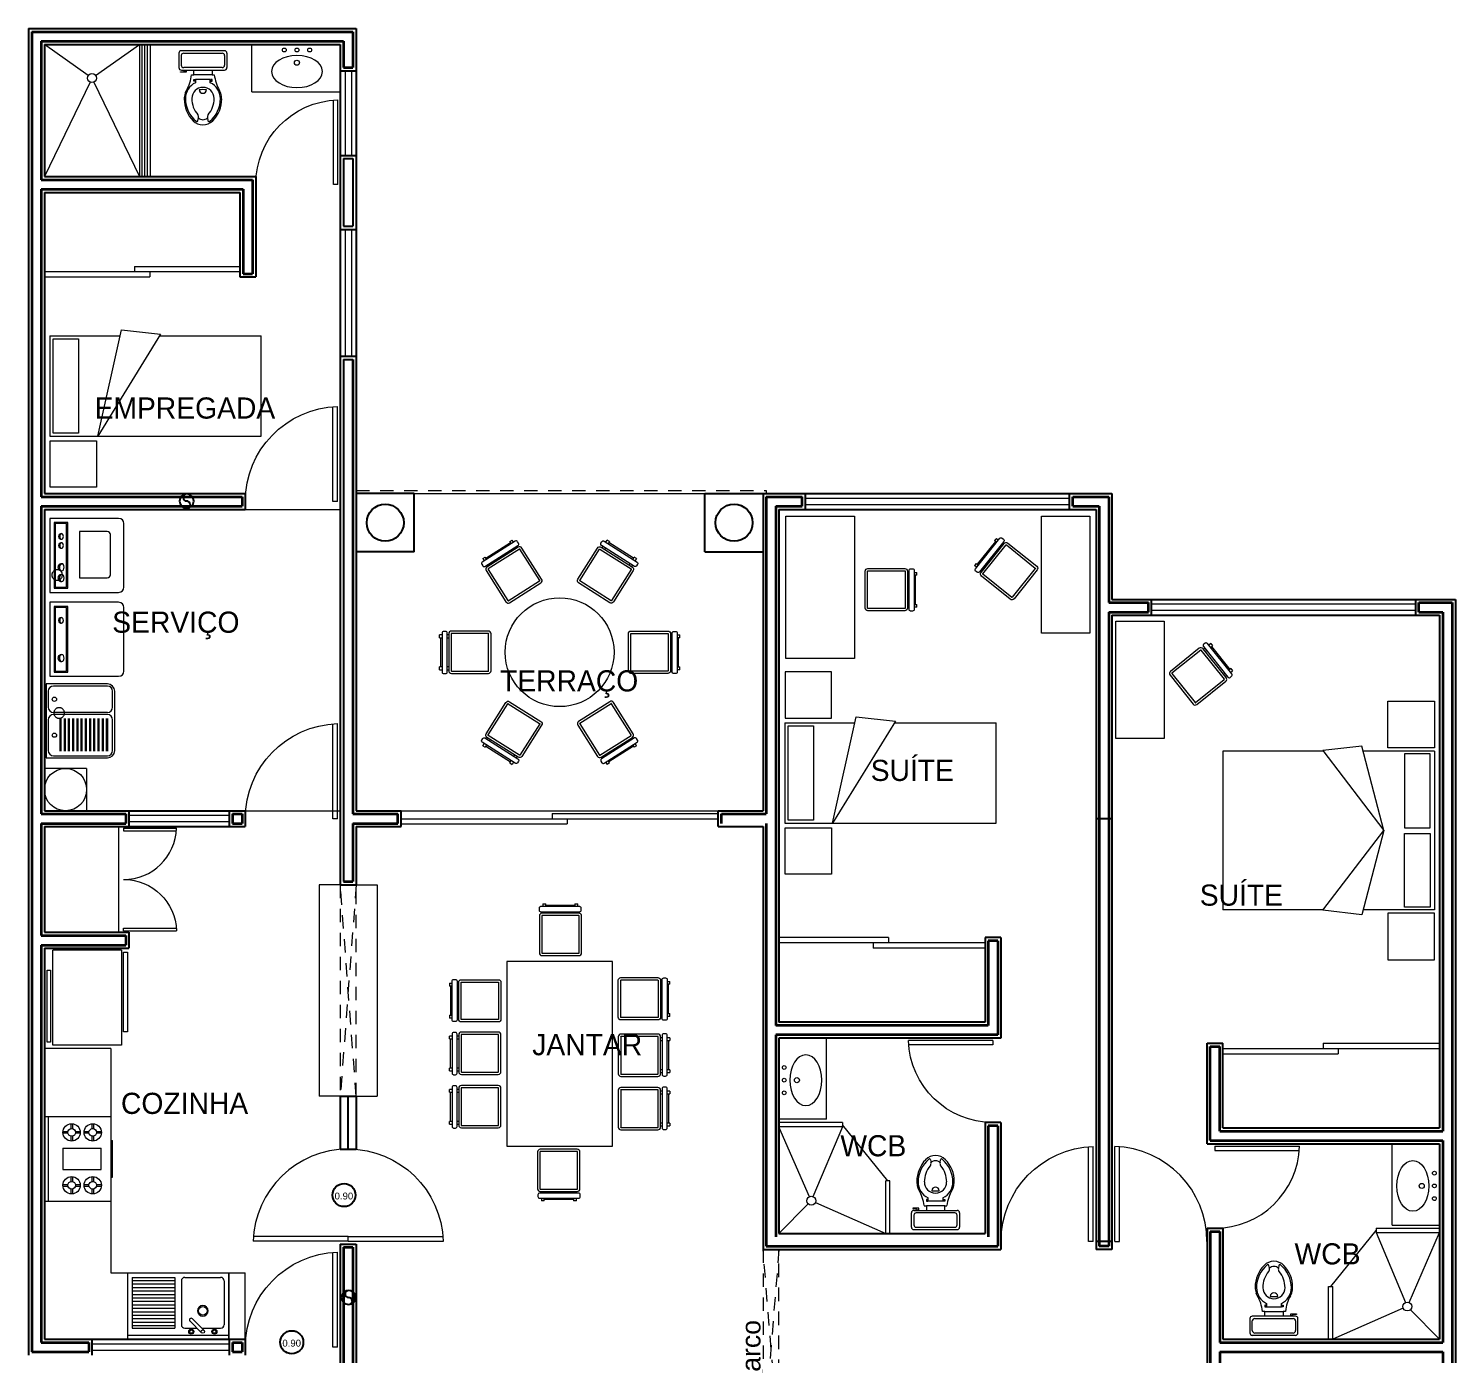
# Model space of a CAD drawing. Header units: millimetres. Extents: x 238 to 272, y 215.7 to 235.8.
# Drawn here: x 237.98 to 251.48, y 223.24 to 235.78 of the extents above; entities that cross this region are included whole.
import ezdxf

# ---------------------------------------------------------------- set-up
doc = ezdxf.new("R2010")
doc.units = ezdxf.units.MM
for name, pattern in [('CENTER2', [28.575, 19.05, -3.175, 3.175, -3.175]), ('DASHED', [19.05, 12.7, -6.35]), ('HIDDEN', [9.525, 6.35, -3.175])]:
    doc.linetypes.add(name, pattern=pattern)
for name, color, linetype in [('1', 1, 'CENTER2'), ('5', 5, 'Continuous'), ('6', 6, 'Continuous'), ('7', 7, 'Continuous'), ('7t', 7, 'Continuous')]:
    doc.layers.add(name, color=color, linetype=linetype)
for name, color, linetype, lineweight in [('interior muros', 5, 'Continuous', 35), ('muebles', 6, 'Continuous', 5), ('muros', 7, 'Continuous', 25), ('nivel', 9, 'Continuous', 15), ('proyecciones', 8, 'DASHED', 9), ('ventanas', 2, 'Continuous', 5)]:
    doc.layers.add(name, color=color, linetype=linetype, lineweight=lineweight)
doc.styles.add('TEX', font='arial.ttf', dxfattribs={"height": 0.15})

# ---------------------------------------------------------------- blocks, each defined once
blk = doc.blocks.new('MUCO01PL')
at = {"color": 0, "linetype": 'ByBlock'}
for p, q in [((0.183, -0.12), (-0.167, -0.12)), ((-0.158, -0.01), (-0.132, -0.01)), ((-0.158, -0.01), (-0.158, -0.035)), ((-0.158, -0.083), (-0.158, -0.098)), ((-0.132, -0.035), (-0.132, -0.01)), ((-0.132, -0.022), (0.145, -0.022)), ((-0.132, -0.098), (-0.132, -0.083)), ((0.145, -0.01), (0.171, -0.01)), ((0.145, -0.01), (0.145, -0.035)), ((0.145, -0.083), (0.145, -0.098)), ((0.171, -0.035), (0.171, -0.01)), ((0.171, -0.098), (0.171, -0.083)), ((0.186, -0.473), (0.186, -0.123))]:
    blk.add_line(p, q, dxfattribs=at)
for points in [[(0.19, -0.035), (-0.18, -0.035, 0.414214), (-0.195, -0.05), (-0.195, -0.068, 0.414214), (-0.18, -0.083), (0.19, -0.083, 0.414214), (0.205, -0.068), (0.205, -0.05, 0.414214)], [(0.183, -0.098), (-0.167, -0.098, 0.414214), (-0.192, -0.123), (-0.192, -0.473, 0.414214), (-0.167, -0.498), (0.183, -0.498, 0.414214), (0.208, -0.473), (0.208, -0.123, 0.414214)]]:
    blk.add_lwpolyline(points, format="xyb", close=True, dxfattribs=at)
for points in [[(-0.17, -0.123), (-0.17, -0.473)], [(-0.167, -0.475), (0.183, -0.475)]]:
    blk.add_lwpolyline(points, dxfattribs=at)
for centre, start, end in [((-0.167, -0.123), 90, 180), ((0.183, -0.123), 0, 90), ((-0.167, -0.473), 180, 270), ((0.183, -0.473), 270, 0)]:
    blk.add_arc(centre, 0.0029, start, end, dxfattribs=at)
blk = doc.blocks.new('PUERTA1')
at = {"layer": 'muebles'}
for p, q in [((0.03, 0), (0.03, 1)), ((0.08, 0), (0.08, 0.997)), ((0.03, 0), (0.08, 0))]:
    blk.add_line(p, q, dxfattribs=at)
at = {"layer": 'muebles', "linetype": 'HIDDEN'}
blk.add_arc((0, 0), 1, 360, 88.2809, dxfattribs=at)

msp = doc.modelspace()

# ---------------------------------------------------------------- linework, layer by layer
at = {"color": 6, "linetype": 'ByBlock'}
for centre, radius, start, end in [((239.477, 231.315), 0.0667, 90, 270), ((239.477, 231.349), 0.0333, 90, 270), ((239.477, 231.315), 0.0667, 270, 90), ((239.477, 231.282), 0.0333, 270, 90), ((241.009, 223.781), 0.0667, 90, 270), ((241.009, 223.814), 0.0333, 90, 270), ((241.009, 223.781), 0.0667, 270, 90), ((241.009, 223.747), 0.0333, 270, 90)]:
    msp.add_arc(centre, radius, start, end, dxfattribs=at)
at = {"layer": '1', "ltscale": 0.03}
for p, q in [((248.231, 228.31), (248.081, 228.31)), ((241.006, 225.185), (241.006, 225.685)), ((248.231, 224.31), (248.081, 224.31))]:
    msp.add_line(p, q, dxfattribs=at)
at = {"layer": '5'}
for p, q in [((240.961, 234.555), (241.051, 234.555)), ((240.961, 234.555), (240.961, 233.915)), ((241.051, 234.555), (241.051, 233.915)), ((240.961, 233.915), (241.051, 233.915)), ((240.961, 232.655), (240.961, 227.715)), ((240.961, 232.655), (241.051, 232.655)), ((241.631, 231.385), (241.081, 231.385)), ((241.631, 230.835), (241.631, 231.385)), ((244.381, 230.835), (244.381, 231.385)), ((244.381, 231.385), (244.931, 231.385)), ((241.631, 230.835), (241.081, 230.835)), ((244.381, 230.835), (244.931, 230.835))]:
    msp.add_line(p, q, dxfattribs=at)
at = {"layer": '5', "ltscale": 0.08}
for centre in [(240.966, 224.749), (240.472, 223.357)]:
    msp.add_circle(centre, 0.109, dxfattribs=at)
at = {"layer": '7'}
for centre in [(241.356, 231.11), (244.656, 231.11)]:
    msp.add_circle(centre, 0.175, dxfattribs=at)
at = {"layer": 'interior muros'}
for p, q in [((238.011, 235.755), (238.011, 223.265)), ((238.011, 235.755), (241.051, 235.755)), ((241.051, 235.755), (241.051, 235.415)), ((238.101, 235.665), (240.961, 235.665)), ((238.101, 235.665), (238.101, 234.355)), ((240.961, 235.665), (240.961, 235.415)), ((240.961, 235.415), (241.051, 235.415)), ((238.101, 234.355), (240.101, 234.355)), ((238.101, 234.265), (238.101, 231.355)), ((238.101, 234.265), (240.011, 234.265)), ((240.011, 234.265), (240.011, 233.465)), ((240.101, 234.355), (240.101, 233.465)), ((240.011, 233.465), (240.101, 233.465)), ((241.051, 232.655), (241.051, 228.355)), ((238.101, 231.355), (240.001, 231.355)), ((238.101, 231.265), (238.101, 228.355)), ((238.101, 231.265), (240.001, 231.265)), ((240.001, 231.355), (240.001, 231.265)), ((244.961, 231.355), (245.301, 231.355)), ((244.961, 231.355), (244.961, 228.355)), ((245.051, 231.265), (245.301, 231.265)), ((245.051, 231.265), (245.051, 226.355)), ((245.301, 231.265), (245.301, 231.355)), ((247.861, 231.265), (247.861, 231.355)), ((247.861, 231.355), (248.201, 231.355)), ((247.861, 231.265), (248.111, 231.265)), ((248.111, 231.265), (248.111, 224.265)), ((248.201, 231.355), (248.201, 230.355)), ((248.201, 230.355), (248.576, 230.355)), ((248.576, 230.265), (248.576, 230.355)), ((251.136, 230.355), (251.451, 230.355)), ((251.136, 230.265), (251.136, 230.355)), ((251.451, 230.355), (251.451, 216.265)), ((248.201, 230.265), (248.201, 224.265)), ((248.201, 230.265), (248.576, 230.265)), ((251.136, 230.265), (251.361, 230.265)), ((251.361, 230.265), (251.361, 225.355)), ((238.101, 228.355), (238.901, 228.355)), ((238.901, 228.355), (238.901, 228.265)), ((239.911, 228.355), (240.001, 228.355)), ((239.911, 228.355), (239.911, 228.265)), ((240.001, 228.355), (240.001, 228.265)), ((241.051, 228.355), (241.476, 228.355)), ((241.476, 228.265), (241.476, 228.355)), ((244.536, 228.355), (244.961, 228.355)), ((244.536, 228.265), (244.536, 228.355)), ((238.101, 228.265), (238.101, 227.205)), ((238.101, 228.265), (238.901, 228.265)), ((239.911, 228.265), (240.001, 228.265)), ((241.051, 228.265), (241.051, 227.715)), ((241.051, 228.265), (241.476, 228.265)), ((244.961, 228.265), (244.961, 224.265)), ((240.961, 227.715), (241.051, 227.715)), ((238.101, 227.205), (238.901, 227.205)), ((238.101, 227.115), (238.101, 223.355)), ((238.101, 227.115), (238.901, 227.115)), ((238.901, 227.205), (238.901, 227.115)), ((247.151, 227.155), (247.061, 227.155)), ((247.061, 227.155), (247.061, 226.355)), ((247.151, 227.155), (247.151, 226.265)), ((247.061, 226.355), (245.051, 226.355)), ((247.151, 226.265), (245.051, 226.265)), ((245.051, 226.265), (245.051, 224.355)), ((249.161, 225.265), (249.161, 226.155)), ((249.161, 226.155), (249.251, 226.155)), ((249.251, 225.355), (249.251, 226.155)), ((247.061, 225.405), (247.061, 224.355)), ((247.151, 225.405), (247.061, 225.405)), ((247.151, 225.405), (247.151, 224.265)), ((249.251, 225.355), (251.361, 225.355)), ((249.161, 225.265), (251.361, 225.265)), ((251.361, 225.265), (251.361, 223.355)), ((249.161, 224.405), (249.161, 222.215)), ((249.161, 224.405), (249.251, 224.405)), ((249.251, 224.405), (249.251, 223.355)), ((240.961, 224.255), (240.961, 218.265)), ((240.961, 224.255), (241.051, 224.255)), ((241.051, 224.255), (241.051, 218.355)), ((244.961, 224.265), (247.151, 224.265)), ((248.201, 224.265), (248.111, 224.265)), ((238.101, 223.355), (238.551, 223.355)), ((238.551, 223.355), (238.551, 223.265)), ((239.911, 223.355), (240.001, 223.355)), ((239.911, 223.355), (239.911, 223.265)), ((240.001, 223.355), (240.001, 223.265)), ((249.251, 223.355), (251.361, 223.355)), ((238.011, 223.265), (238.551, 223.265)), ((239.911, 223.265), (240.001, 223.265)), ((249.251, 223.265), (249.251, 222.215)), ((249.251, 223.265), (251.361, 223.265)), ((251.361, 223.265), (251.361, 221.355))]:
    msp.add_line(p, q, dxfattribs=at)
at = {"layer": 'muebles'}
for p, q in [((238.547, 235.341), (238.131, 235.635)), ((238.616, 235.341), (239.031, 235.635)), ((239.031, 235.635), (239.031, 234.385)), ((239.056, 234.385), (239.056, 235.635)), ((239.081, 234.385), (239.081, 235.635)), ((239.106, 234.385), (239.106, 235.635)), ((239.131, 235.635), (239.131, 234.385)), ((239.404, 235.552), (239.404, 235.415)), ((239.836, 235.574), (239.427, 235.574)), ((239.427, 235.438), (239.427, 235.529)), ((239.449, 235.552), (239.813, 235.552)), ((239.836, 235.529), (239.836, 235.438)), ((239.859, 235.415), (239.859, 235.552)), ((239.418, 235.375), (239.454, 235.38)), ((239.418, 235.371), (239.418, 235.375)), ((239.472, 235.371), (239.418, 235.371)), ((239.427, 235.392), (239.836, 235.392)), ((239.631, 235.415), (239.449, 235.415)), ((239.454, 235.389), (239.472, 235.389)), ((239.454, 235.38), (239.454, 235.389)), ((239.472, 235.389), (239.472, 235.371)), ((239.523, 235.347), (239.545, 235.347)), ((239.545, 235.347), (239.545, 235.392)), ((239.718, 235.347), (239.545, 235.347)), ((239.813, 235.415), (239.631, 235.415)), ((239.718, 235.392), (239.718, 235.347)), ((239.718, 235.347), (239.739, 235.347)), ((238.563, 235.278), (238.131, 234.385)), ((238.6, 235.278), (239.031, 234.385)), ((239.558, 235.297), (239.561, 235.297)), ((239.558, 235.295), (239.561, 235.295)), ((239.561, 235.303), (239.561, 235.272)), ((239.701, 235.303), (239.561, 235.303)), ((239.701, 235.272), (239.701, 235.303)), ((239.705, 235.297), (239.701, 235.297)), ((239.705, 235.295), (239.701, 235.295)), ((240.095, 235.185), (240.931, 235.185)), ((240.867, 234.31), (240.867, 235.107)), ((240.907, 234.31), (240.907, 235.11)), ((239.584, 234.912), (239.589, 234.939)), ((239.674, 234.939), (239.679, 234.912)), ((240.907, 234.31), (240.867, 234.31)), ((238.131, 233.485), (239.981, 233.485)), ((238.131, 233.435), (239.128, 233.435)), ((238.985, 233.535), (238.985, 233.485)), ((238.985, 233.535), (239.981, 233.535)), ((239.128, 233.485), (239.128, 233.435)), ((238.183, 232.878), (238.848, 232.878)), ((238.636, 231.928), (238.861, 232.935)), ((239.229, 232.893), (238.636, 231.928)), ((238.861, 232.935), (239.229, 232.893)), ((239.221, 232.878), (240.183, 232.878)), ((240.859, 231.31), (240.859, 232.207)), ((240.904, 231.31), (240.904, 232.21)), ((238.183, 231.928), (240.183, 231.928)), ((240.904, 231.31), (240.859, 231.31)), ((238.834, 231.151), (238.184, 231.151)), ((238.184, 231.151), (238.184, 230.451)), ((238.224, 231.111), (238.224, 230.491)), ((238.352, 231.111), (238.224, 231.111)), ((238.234, 231.101), (238.234, 230.501)), ((238.342, 231.101), (238.234, 231.101)), ((238.285, 231.006), (238.294, 231.006)), ((238.342, 230.501), (238.342, 231.101)), ((238.352, 230.491), (238.352, 231.111)), ((238.726, 231.027), (238.464, 231.027)), ((238.464, 231.027), (238.464, 230.588)), ((238.756, 230.618), (238.756, 230.997)), ((238.884, 230.501), (238.884, 231.101)), ((238.285, 230.954), (238.294, 230.954)), ((238.285, 230.921), (238.294, 230.921)), ((238.285, 230.868), (238.294, 230.868)), ((238.285, 230.722), (238.296, 230.722)), ((238.285, 230.656), (238.296, 230.656)), ((238.285, 230.62), (238.296, 230.62)), ((238.464, 230.588), (238.726, 230.588)), ((238.184, 230.451), (238.834, 230.451)), ((238.224, 230.491), (238.352, 230.491)), ((238.234, 230.501), (238.342, 230.501)), ((238.285, 230.554), (238.296, 230.554)), ((238.184, 230.357), (238.184, 229.657)), ((238.834, 230.357), (238.184, 230.357)), ((238.224, 230.317), (238.224, 229.697)), ((238.352, 230.317), (238.224, 230.317)), ((238.352, 229.697), (238.352, 230.317)), ((238.234, 230.307), (238.234, 229.707)), ((238.342, 230.307), (238.234, 230.307)), ((238.285, 230.212), (238.294, 230.212)), ((238.342, 229.707), (238.342, 230.307)), ((238.884, 229.707), (238.884, 230.307)), ((238.285, 230.16), (238.294, 230.16)), ((238.285, 229.862), (238.296, 229.862)), ((238.285, 229.796), (238.296, 229.796)), ((238.184, 229.657), (238.834, 229.657)), ((238.224, 229.697), (238.352, 229.697)), ((238.234, 229.707), (238.342, 229.707)), ((238.147, 229.585), (238.147, 228.885)), ((238.727, 229.585), (238.147, 229.585)), ((238.167, 229.515), (238.167, 229.365)), ((238.727, 229.565), (238.217, 229.565)), ((238.777, 229.365), (238.777, 229.515)), ((238.797, 228.955), (238.797, 229.515)), ((238.167, 229.245), (238.167, 228.955)), ((238.727, 229.315), (238.217, 229.315)), ((238.727, 229.295), (238.217, 229.295)), ((238.28, 228.948), (238.28, 229.258)), ((238.29, 228.948), (238.29, 229.258)), ((238.32, 228.948), (238.32, 229.258)), ((238.33, 228.948), (238.33, 229.258)), ((238.36, 228.948), (238.36, 229.258)), ((238.37, 228.948), (238.37, 229.258)), ((238.4, 228.948), (238.4, 229.258)), ((238.41, 228.948), (238.41, 229.258)), ((238.44, 228.948), (238.44, 229.258)), ((238.45, 228.948), (238.45, 229.258)), ((238.48, 228.948), (238.48, 229.258)), ((238.49, 228.948), (238.49, 229.258)), ((238.52, 228.948), (238.52, 229.258)), ((238.53, 228.948), (238.53, 229.258)), ((238.56, 228.948), (238.56, 229.258)), ((238.57, 228.948), (238.57, 229.258)), ((238.6, 228.948), (238.6, 229.258)), ((238.61, 228.948), (238.61, 229.258)), ((238.64, 228.948), (238.64, 229.258)), ((238.65, 228.948), (238.65, 229.258)), ((238.68, 228.948), (238.68, 229.258)), ((238.69, 228.948), (238.69, 229.258)), ((238.72, 228.948), (238.72, 229.258)), ((238.73, 228.948), (238.73, 229.258)), ((238.777, 228.955), (238.777, 229.245)), ((245.589, 228.267), (245.813, 229.274)), ((246.182, 229.231), (245.589, 228.267)), ((245.813, 229.274), (246.182, 229.231)), ((240.859, 228.31), (240.859, 229.207)), ((240.904, 228.31), (240.904, 229.21)), ((245.136, 229.217), (245.801, 229.217)), ((246.173, 229.217), (247.136, 229.217)), ((250.594, 228.997), (250.226, 228.954)), ((250.804, 228.198), (250.594, 228.997)), ((238.147, 228.885), (238.727, 228.885)), ((238.217, 228.905), (238.727, 228.905)), ((250.226, 228.954), (250.804, 228.198)), ((251, 228.922), (251, 228.225)), ((251.241, 228.922), (251, 228.922)), ((251.241, 228.225), (251.241, 228.922)), ((238.531, 228.785), (238.131, 228.785)), ((240.904, 228.31), (240.859, 228.31)), ((241.506, 228.31), (244.506, 228.31)), ((242.935, 228.36), (244.506, 228.36)), ((242.935, 228.36), (242.935, 228.31)), ((243.078, 228.31), (243.078, 228.26)), ((238.831, 228.235), (238.831, 227.235)), ((238.881, 228.22), (238.881, 228.195)), ((238.881, 228.22), (239.381, 228.22)), ((238.881, 228.195), (239.38, 228.195)), ((241.506, 228.26), (243.078, 228.26)), ((245.136, 228.267), (247.136, 228.267)), ((250.226, 227.443), (250.804, 228.198)), ((250.804, 228.198), (250.594, 227.4)), ((251, 228.225), (251.241, 228.225)), ((251, 228.171), (251.241, 228.171)), ((251, 227.474), (251, 228.171)), ((251.241, 228.171), (251.241, 227.474)), ((240.931, 227.685), (240.731, 227.685)), ((240.731, 227.685), (240.731, 225.685)), ((241.081, 227.685), (241.281, 227.685)), ((241.281, 227.685), (241.281, 225.685)), ((250.594, 227.4), (250.226, 227.443)), ((251.241, 227.474), (251, 227.474)), ((238.881, 227.25), (238.881, 227.275)), ((238.881, 227.275), (239.38, 227.275)), ((238.881, 227.25), (239.381, 227.25)), ((246.116, 227.185), (245.081, 227.185)), ((247.031, 227.135), (245.081, 227.135)), ((245.973, 227.135), (245.973, 227.085)), ((247.031, 227.085), (245.973, 227.085)), ((246.116, 227.185), (246.116, 227.135)), ((238.862, 227.066), (238.21, 227.066)), ((238.21, 226.166), (238.21, 227.066)), ((238.862, 227.066), (238.862, 226.166)), ((238.881, 227.048), (238.919, 227.048)), ((238.881, 226.294), (238.881, 227.048)), ((238.919, 227.048), (238.919, 226.294)), ((238.158, 226.876), (238.188, 226.876)), ((238.158, 226.195), (238.158, 226.876)), ((238.188, 226.876), (238.188, 226.195)), ((238.919, 226.294), (238.881, 226.294)), ((238.761, 226.135), (238.131, 226.135)), ((238.188, 226.195), (238.158, 226.195)), ((238.862, 226.166), (238.21, 226.166)), ((245.531, 225.466), (245.531, 226.235)), ((249.281, 226.135), (251.331, 226.135)), ((250.23, 226.185), (251.331, 226.185)), ((250.23, 226.185), (250.23, 226.135)), ((250.373, 226.135), (250.373, 226.085)), ((249.281, 226.085), (250.373, 226.085)), ((240.931, 225.685), (240.731, 225.685)), ((241.081, 225.685), (241.281, 225.685)), ((238.131, 225.492), (238.761, 225.492)), ((238.168, 225.492), (238.168, 224.692)), ((238.352, 225.349), (238.307, 225.349)), ((238.352, 225.335), (238.307, 225.335)), ((238.381, 225.424), (238.381, 225.378)), ((238.396, 225.424), (238.396, 225.378)), ((238.47, 225.349), (238.425, 225.349)), ((238.47, 225.335), (238.425, 225.335)), ((238.552, 225.349), (238.507, 225.349)), ((238.552, 225.335), (238.507, 225.335)), ((238.581, 225.424), (238.581, 225.378)), ((238.596, 225.424), (238.596, 225.378)), ((238.67, 225.349), (238.625, 225.349)), ((238.67, 225.335), (238.625, 225.335)), ((245.681, 225.435), (245.081, 225.435)), ((245.681, 225.395), (245.081, 225.395)), ((245.37, 224.734), (245.081, 225.395)), ((245.681, 225.395), (245.403, 224.734)), ((246.111, 224.885), (245.681, 225.415)), ((238.307, 225.192), (238.307, 224.992)), ((238.307, 225.192), (238.67, 225.192)), ((238.381, 225.305), (238.381, 225.26)), ((238.396, 225.305), (238.396, 225.26)), ((238.581, 225.305), (238.581, 225.26)), ((238.596, 225.305), (238.596, 225.26)), ((238.67, 224.992), (238.67, 225.192)), ((238.761, 225.265), (238.776, 225.265)), ((238.776, 224.919), (238.776, 225.265)), ((248.009, 224.31), (248.009, 225.207)), ((248.054, 224.31), (248.054, 225.21)), ((248.258, 224.31), (248.258, 225.21)), ((248.303, 224.31), (248.303, 225.207)), ((250.881, 224.466), (250.881, 225.235)), ((246.515, 225.084), (246.52, 225.057)), ((246.605, 225.057), (246.61, 225.084)), ((238.307, 224.992), (238.67, 224.992)), ((238.381, 224.924), (238.381, 224.878)), ((238.396, 224.924), (238.396, 224.878)), ((238.581, 224.924), (238.581, 224.878)), ((238.596, 224.924), (238.596, 224.878)), ((238.761, 224.919), (238.776, 224.919)), ((238.307, 224.849), (238.352, 224.849)), ((238.307, 224.834), (238.352, 224.834)), ((238.381, 224.805), (238.381, 224.76)), ((238.396, 224.805), (238.396, 224.76)), ((238.425, 224.849), (238.47, 224.849)), ((238.425, 224.834), (238.47, 224.834)), ((238.507, 224.849), (238.552, 224.849)), ((238.507, 224.834), (238.552, 224.834)), ((238.507, 224.834), (238.552, 224.834)), ((238.507, 224.834), (238.552, 224.834)), ((238.581, 224.805), (238.581, 224.76)), ((238.581, 224.805), (238.581, 224.76)), ((238.596, 224.805), (238.596, 224.76)), ((238.625, 224.849), (238.67, 224.849)), ((238.625, 224.834), (238.67, 224.834)), ((246.131, 224.885), (246.091, 224.885)), ((246.091, 224.385), (246.091, 224.885)), ((246.131, 224.385), (246.131, 224.885)), ((238.131, 224.692), (238.761, 224.692)), ((245.081, 224.385), (245.357, 224.665)), ((245.426, 224.678), (246.091, 224.385)), ((246.454, 224.649), (246.476, 224.649)), ((246.649, 224.649), (246.476, 224.649)), ((246.476, 224.649), (246.476, 224.604)), ((246.489, 224.702), (246.492, 224.702)), ((246.489, 224.699), (246.492, 224.699)), ((246.492, 224.693), (246.492, 224.724)), ((246.632, 224.693), (246.492, 224.693)), ((246.632, 224.724), (246.632, 224.693)), ((246.635, 224.702), (246.632, 224.702)), ((246.635, 224.699), (246.632, 224.699)), ((246.649, 224.649), (246.67, 224.649)), ((246.649, 224.604), (246.649, 224.649)), ((246.335, 224.445), (246.335, 224.581)), ((246.348, 224.626), (246.348, 224.621)), ((246.403, 224.626), (246.348, 224.626)), ((246.348, 224.621), (246.385, 224.616)), ((246.357, 224.604), (246.767, 224.604)), ((246.357, 224.558), (246.357, 224.467)), ((246.562, 224.581), (246.38, 224.581)), ((246.385, 224.616), (246.385, 224.607)), ((246.385, 224.607), (246.403, 224.607)), ((246.403, 224.607), (246.403, 224.626)), ((246.744, 224.581), (246.562, 224.581)), ((246.767, 224.467), (246.767, 224.558)), ((246.79, 224.581), (246.79, 224.445)), ((246.767, 224.422), (246.357, 224.422)), ((246.38, 224.445), (246.744, 224.445)), ((250.301, 223.885), (250.731, 224.415)), ((250.731, 224.435), (251.331, 224.435)), ((250.731, 224.435), (250.731, 224.395)), ((250.731, 224.395), (251.331, 224.395)), ((250.731, 224.395), (251.009, 223.734)), ((251.043, 223.734), (251.331, 224.395)), ((241.006, 224.312), (240.107, 224.312)), ((241.006, 224.357), (240.109, 224.357)), ((241.006, 224.312), (241.006, 224.357)), ((241.006, 224.357), (241.903, 224.357)), ((241.006, 224.312), (241.006, 224.357)), ((241.006, 224.312), (241.906, 224.312)), ((248.054, 224.31), (248.009, 224.31)), ((248.258, 224.31), (248.303, 224.31)), ((240.859, 223.31), (240.859, 224.207)), ((240.904, 223.31), (240.904, 224.21)), ((238.918, 224.015), (238.918, 223.385)), ((238.962, 223.971), (238.962, 223.49)), ((238.962, 223.971), (239.366, 223.971)), ((239.366, 223.971), (239.366, 223.49)), ((239.46, 223.971), (239.799, 223.971)), ((239.876, 224.015), (239.876, 223.385)), ((239.876, 223.385), (239.876, 224.015)), ((249.721, 224.057), (249.716, 224.084)), ((249.811, 224.084), (249.806, 224.057)), ((239.366, 223.938), (238.962, 223.938)), ((239.366, 223.906), (238.962, 223.906)), ((239.366, 223.873), (238.962, 223.873)), ((239.366, 223.84), (238.962, 223.84)), ((239.428, 223.938), (239.428, 223.523)), ((239.832, 223.938), (239.832, 223.523)), ((250.281, 223.385), (250.281, 223.885)), ((250.281, 223.885), (250.321, 223.885)), ((250.321, 223.385), (250.321, 223.885)), ((239.366, 223.807), (238.962, 223.807)), ((239.366, 223.775), (238.962, 223.775)), ((239.366, 223.742), (238.962, 223.742)), ((239.366, 223.709), (238.962, 223.709)), ((249.69, 223.702), (249.694, 223.702)), ((249.69, 223.699), (249.694, 223.699)), ((249.694, 223.724), (249.694, 223.693)), ((249.834, 223.693), (249.834, 223.724)), ((249.837, 223.702), (249.834, 223.702)), ((249.837, 223.699), (249.834, 223.699)), ((239.366, 223.676), (238.962, 223.676)), ((239.366, 223.643), (238.962, 223.643)), ((239.366, 223.611), (238.962, 223.611)), ((239.366, 223.578), (238.962, 223.578)), ((239.642, 223.469), (239.532, 223.579)), ((249.536, 223.581), (249.536, 223.445)), ((249.968, 223.604), (249.559, 223.604)), ((249.582, 223.581), (249.764, 223.581)), ((249.677, 223.649), (249.656, 223.649)), ((249.677, 223.604), (249.677, 223.649)), ((249.677, 223.649), (249.85, 223.649)), ((249.694, 223.693), (249.834, 223.693)), ((249.764, 223.581), (249.946, 223.581)), ((249.872, 223.649), (249.85, 223.649)), ((249.85, 223.649), (249.85, 223.604)), ((249.923, 223.626), (249.977, 223.626)), ((249.923, 223.607), (249.923, 223.626)), ((249.941, 223.607), (249.923, 223.607)), ((249.977, 223.621), (249.941, 223.616)), ((249.941, 223.616), (249.941, 223.607)), ((249.977, 223.626), (249.977, 223.621)), ((249.991, 223.445), (249.991, 223.581)), ((250.987, 223.678), (250.321, 223.385)), ((251.331, 223.385), (251.055, 223.665)), ((239.366, 223.545), (238.962, 223.545)), ((239.366, 223.512), (238.962, 223.512)), ((238.962, 223.49), (239.366, 223.49)), ((239.46, 223.49), (239.574, 223.49)), ((239.619, 223.446), (239.509, 223.556)), ((239.621, 223.49), (239.799, 223.49)), ((249.559, 223.467), (249.559, 223.558)), ((249.582, 223.445), (249.764, 223.445)), ((249.764, 223.445), (249.946, 223.445)), ((249.968, 223.558), (249.968, 223.467)), ((238.918, 223.425), (239.876, 223.425)), ((240.904, 223.31), (240.859, 223.31)), ((249.968, 223.422), (249.559, 223.422))]:
    msp.add_line(p, q, dxfattribs=at)
at = {"layer": 'muebles', "ltscale": 0.03}
for p, q in [((240.095, 235.185), (240.095, 235.635)), ((238.531, 228.785), (238.531, 228.385)), ((238.761, 226.135), (238.761, 224.015)), ((245.531, 225.466), (245.081, 225.466)), ((245.681, 225.435), (245.681, 225.395)), ((250.881, 224.466), (251.331, 224.466)), ((238.761, 224.015), (240.031, 224.015)), ((240.031, 223.385), (240.031, 224.015))]:
    msp.add_line(p, q, dxfattribs=at)
at = {"layer": 'muebles', "ltscale": 0.02}
for p, q in [((238.183, 232.878), (238.183, 231.928)), ((240.183, 231.928), (240.183, 232.878)), ((245.136, 229.217), (245.136, 228.267)), ((247.136, 228.267), (247.136, 229.217)), ((249.282, 228.948), (249.282, 227.448)), ((250.23, 228.948), (249.282, 228.948)), ((251.282, 228.948), (250.607, 228.948)), ((251.282, 228.948), (251.282, 227.448)), ((250.23, 227.448), (249.282, 227.448)), ((251.282, 227.448), (250.607, 227.448))]:
    msp.add_line(p, q, dxfattribs=at)
at = {"layer": 'muebles', "linetype": 'ByBlock'}
for p, q in [((242.506, 226.96), (242.506, 225.213)), ((243.506, 226.96), (242.506, 226.96)), ((243.506, 225.213), (243.506, 226.96)), ((242.506, 225.213), (243.506, 225.213))]:
    msp.add_line(p, q, dxfattribs=at)
at = {"layer": 'muebles'}
for points in [[(239.558, 235.288), (239.545, 235.288), (239.545, 235.304), (239.558, 235.304)], [(239.705, 235.288), (239.718, 235.288), (239.718, 235.304), (239.705, 235.304)], [(238.454, 231.957), (238.214, 231.957), (238.214, 232.85), (238.454, 232.85)], [(238.625, 231.446), (238.187, 231.446), (238.187, 231.884), (238.625, 231.884)], [(245.145, 231.173), (245.795, 231.173), (245.795, 229.824), (245.145, 229.824)], [(247.564, 231.173), (248.021, 231.173), (248.021, 230.065), (247.564, 230.065)], [(248.725, 229.07), (248.268, 229.07), (248.268, 230.178), (248.725, 230.178)], [(245.577, 229.7), (245.14, 229.7), (245.14, 229.262), (245.577, 229.262)], [(251.282, 228.981), (250.841, 228.981), (250.841, 229.422), (251.282, 229.422)], [(245.407, 228.296), (245.167, 228.296), (245.167, 229.189), (245.407, 229.189)], [(245.577, 227.785), (245.14, 227.785), (245.14, 228.222), (245.577, 228.222)], [(251.282, 227.416), (250.841, 227.416), (250.841, 226.975), (251.282, 226.975)], [(246.489, 224.708), (246.476, 224.708), (246.476, 224.693), (246.489, 224.693)], [(246.635, 224.708), (246.649, 224.708), (246.649, 224.693), (246.635, 224.693)], [(249.69, 223.708), (249.677, 223.708), (249.677, 223.693), (249.69, 223.693)], [(249.837, 223.708), (249.85, 223.708), (249.85, 223.693), (249.837, 223.693)]]:
    msp.add_lwpolyline(points, close=True, dxfattribs=at)
for centre, radius in [((240.401, 235.582), 0.018), ((240.521, 235.582), 0.018), ((240.641, 235.582), 0.018), ((240.521, 235.462), 0.024), ((238.581, 235.316), 0.0424), ((243.006, 229.885), 0.515), ((238.226, 229.44), 0.02), ((238.226, 229.1), 0.02), ((238.331, 228.585), 0.2), ((245.131, 225.956), 0.018), ((245.251, 225.836), 0.024), ((245.131, 225.836), 0.018), ((245.131, 225.716), 0.018), ((238.389, 225.342), 0.0818), ((238.389, 225.342), 0.0364), ((238.589, 225.342), 0.0818), ((238.589, 225.342), 0.0364), ((238.389, 224.842), 0.0818), ((238.589, 224.842), 0.0818), ((251.282, 224.956), 0.018), ((238.389, 224.842), 0.0364), ((238.589, 224.842), 0.0364), ((251.162, 224.836), 0.024), ((251.282, 224.836), 0.018), ((245.387, 224.695), 0.0424), ((251.282, 224.716), 0.018), ((239.63, 223.654), 0.0416), ((251.026, 223.695), 0.0424), ((239.521, 223.458), 0.0239), ((239.521, 223.458), 0.0164), ((239.63, 223.458), 0.0164), ((239.74, 223.458), 0.0239), ((239.74, 223.458), 0.0164)]:
    msp.add_circle(centre, radius, dxfattribs=at)
for centre, radius, start, end in [((239.427, 235.552), 0.0228, 90, 180), ((239.449, 235.529), 0.0228, 90, 180), ((239.813, 235.529), 0.0228, 0, 90), ((239.836, 235.552), 0.0228, 360, 90), ((239.427, 235.415), 0.0228, 180, 270), ((239.449, 235.438), 0.0228, 180, 270), ((239.095, 235.405), 0.433, 331.6041, 352.2427), ((240.168, 235.405), 0.433, 187.7573, 208.3959), ((239.813, 235.438), 0.0228, 270, 0), ((239.836, 235.415), 0.0228, 270, 0), ((239.64, 235.118), 0.186, 162.9805, 179.6851), ((239.549, 235.146), 0.091, 144.2922, 162.9805), ((239.631, 235.123), 0.165, 115.1027, 180), ((239.631, 235.123), 0.105, 0, 180), ((239.631, 234.872), 0.335, 83.9153, 96.0847), ((239.631, 235.208), 0.0356, 183.0424, 269.7258), ((239.631, 235.208), 0.0356, 269.7258, 356.9576), ((239.631, 235.123), 0.165, 360, 64.8973), ((239.714, 235.146), 0.091, 17.0195, 35.7078), ((239.622, 235.118), 0.186, 0.3149, 17.0195), ((239.751, 235.119), 0.297, 179.985, 224.1997), ((239.744, 235.123), 0.278, 180, 231.0081), ((239.763, 235.123), 0.237, 180, 220.0983), ((239.5, 235.123), 0.237, 319.9017, 360), ((239.519, 235.123), 0.278, 308.9919, 0), ((239.512, 235.119), 0.297, 315.8003, 0.015), ((239.631, 235.005), 0.132, 224.9347, 270), ((239.575, 234.914), 0.0092, 230.9715, 346.9118), ((239.552, 234.947), 0.0381, 348.0325, 37.481), ((239.631, 234.985), 0.0626, 227.2109, 270), ((239.631, 234.985), 0.0626, 270, 312.7891), ((239.631, 235.005), 0.132, 270, 315.0653), ((239.711, 234.947), 0.0381, 142.519, 191.9675), ((239.688, 234.914), 0.0092, 193.0882, 309.0285), ((238.834, 231.101), 0.05, 360, 90), ((238.726, 230.997), 0.03, 0, 90), ((238.726, 230.618), 0.03, 270, 0), ((238.834, 230.501), 0.05, 270, 0), ((238.834, 230.307), 0.05, 360, 90), ((238.834, 229.707), 0.05, 270, 0), ((238.217, 229.515), 0.05, 90, 180), ((238.727, 229.515), 0.07, 0, 90), ((238.727, 229.515), 0.05, 0, 90), ((238.217, 229.365), 0.05, 180, 270), ((238.217, 229.245), 0.05, 90, 180), ((238.727, 229.365), 0.05, 270, 360), ((238.727, 229.245), 0.05, 0, 90), ((238.217, 228.955), 0.05, 180, 270), ((238.727, 228.955), 0.05, 270, 0), ((238.727, 228.955), 0.07, 270, 0), ((246.682, 224.877), 0.297, 135.8003, 180.015), ((246.675, 224.873), 0.278, 128.9919, 180), ((246.562, 224.991), 0.132, 90, 135.0653), ((246.506, 225.082), 0.0092, 13.0882, 129.0285), ((246.482, 225.049), 0.0381, 322.519, 11.9675), ((246.562, 225.011), 0.0626, 90, 132.7891), ((246.562, 224.991), 0.132, 44.9347, 90), ((246.562, 225.011), 0.0626, 47.2109, 90), ((246.642, 225.049), 0.0381, 168.0325, 217.481), ((246.618, 225.082), 0.0092, 50.9715, 166.9118), ((246.449, 224.873), 0.278, 360, 51.0081), ((246.443, 224.877), 0.297, 359.985, 44.1997), ((246.693, 224.873), 0.237, 139.9017, 180), ((246.431, 224.873), 0.237, 0, 40.0983), ((246.571, 224.878), 0.186, 180.3149, 197.0195), ((246.48, 224.85), 0.091, 197.0195, 215.7078), ((246.562, 224.873), 0.165, 180, 244.8973), ((246.025, 224.591), 0.433, 7.7573, 28.3959), ((246.562, 224.873), 0.105, 180, 0), ((246.562, 224.789), 0.0356, 90.2742, 176.9576), ((246.562, 225.124), 0.335, 263.9153, 276.0847), ((246.562, 224.789), 0.0356, 3.0424, 90.2742), ((246.562, 224.873), 0.165, 295.1027, 0), ((247.099, 224.591), 0.433, 151.6041, 172.2427), ((246.644, 224.85), 0.091, 324.2922, 342.9805), ((246.553, 224.878), 0.186, 342.9805, 359.6851), ((246.357, 224.581), 0.0228, 90, 180), ((246.38, 224.558), 0.0228, 90, 180), ((246.744, 224.558), 0.0228, 360, 90), ((246.767, 224.581), 0.0228, 360, 90), ((246.357, 224.445), 0.0228, 180, 270), ((246.38, 224.467), 0.0228, 180, 270), ((246.744, 224.467), 0.0228, 270, 0), ((246.767, 224.445), 0.0228, 270, 0), ((249.764, 223.991), 0.132, 90, 135.0653), ((249.764, 223.991), 0.132, 44.9347, 90), ((239.46, 223.938), 0.0328, 90, 180), ((239.799, 223.938), 0.0328, 0, 90), ((249.883, 223.877), 0.297, 135.8003, 180.015), ((249.876, 223.873), 0.278, 128.9919, 180), ((249.895, 223.873), 0.237, 139.9017, 180), ((249.707, 224.082), 0.0092, 13.0882, 129.0285), ((249.684, 224.049), 0.0381, 322.519, 11.9675), ((249.764, 224.011), 0.0626, 90, 132.7891), ((249.764, 224.011), 0.0626, 47.2109, 90), ((249.843, 224.049), 0.0381, 168.0325, 217.481), ((249.82, 224.082), 0.0092, 50.9715, 166.9118), ((249.632, 223.873), 0.237, 0, 40.0983), ((249.651, 223.873), 0.278, 0, 51.0081), ((249.644, 223.877), 0.297, 359.985, 44.1997), ((249.773, 223.878), 0.186, 180.3149, 197.0195), ((249.764, 223.873), 0.165, 180, 244.8973), ((249.764, 223.873), 0.105, 180, 0), ((249.764, 223.873), 0.165, 295.1027, 0), ((249.755, 223.878), 0.186, 342.9805, 359.6851), ((239.63, 223.654), 0.05, 0, 180), ((249.681, 223.85), 0.091, 197.0195, 215.7078), ((249.227, 223.591), 0.433, 7.7573, 28.3959), ((249.764, 223.789), 0.0356, 89.7258, 176.9576), ((249.764, 224.124), 0.335, 263.9153, 276.0847), ((249.764, 223.789), 0.0356, 3.0424, 89.7258), ((250.301, 223.591), 0.433, 151.6041, 172.2427), ((249.846, 223.85), 0.091, 324.2922, 342.9805), ((239.52, 223.568), 0.0164, 45, 225), ((239.63, 223.654), 0.05, 180, 0), ((249.559, 223.581), 0.0228, 90, 180), ((249.582, 223.558), 0.0228, 90, 180), ((249.946, 223.558), 0.0228, 0, 90), ((249.968, 223.581), 0.0228, 360, 90), ((239.46, 223.523), 0.0328, 180, 270), ((239.799, 223.523), 0.0328, 270, 0), ((249.559, 223.445), 0.0228, 180, 270), ((249.582, 223.467), 0.0228, 180, 270), ((249.946, 223.467), 0.0228, 270, 0), ((249.968, 223.445), 0.0228, 270, 0)]:
    msp.add_arc(centre, radius, start, end, dxfattribs=at)
at = {"layer": 'muebles', "extrusion": (0, 0, -1)}
for centre, major_axis, ratio in [((240.521, 235.378), (-0.24, 0), 0.632929), ((238.294, 230.98), (0, -0.0264), 0.667534), ((238.294, 230.894), (0, -0.0264), 0.667534), ((238.296, 230.689), (0, -0.033), 0.667534), ((238.296, 230.587), (0, -0.033), 0.667534), ((238.294, 230.186), (0, -0.0264), 0.667534), ((238.296, 229.829), (0, -0.033), 0.667534), ((245.335, 225.836), (0, -0.24), 0.632929)]:
    msp.add_ellipse(centre, major_axis=major_axis, ratio=ratio, dxfattribs=at)
at = {"layer": 'muebles', "linetype": 'HIDDEN', "extrusion": (0, 0, -1)}
for centre, major_axis, start_param, end_param in [((240.931, 234.31), (-0.566, 0.566), 5.497787, 7.038579), ((240.931, 231.31), (-0.636, 0.636), 5.497787, 7.038579), ((240.931, 228.31), (-0.636, 0.636), 5.497787, 7.038579), ((238.881, 227.235), (0.354, 0.354), -0.785398, 0.755394), ((241.006, 224.285), (0.636, 0.636), -0.785398, 0.755394), ((248.081, 224.31), (-0.636, 0.636), 5.497787, 7.038579), ((240.931, 223.31), (-0.636, 0.636), 5.497787, 7.038579)]:
    msp.add_ellipse(centre, major_axis=major_axis, ratio=1, start_param=start_param, end_param=end_param, dxfattribs=at)
at = {"layer": 'muebles', "extrusion": (0, 0, -1)}
for centre, major_axis in [((238.285, 230.98), (0, -0.0264)), ((238.285, 230.894), (0, -0.0264)), ((238.285, 230.689), (0, -0.033)), ((238.285, 230.587), (0, -0.033)), ((238.285, 230.186), (0, -0.0264)), ((238.285, 229.829), (0, -0.033))]:
    msp.add_ellipse(centre, major_axis=major_axis, ratio=0.667534, start_param=0, end_param=3.141593, dxfattribs=at)
at = {"layer": 'muebles', "linetype": 'HIDDEN'}
for centre, major_axis, start_param, end_param in [((238.881, 228.235), (-0.354, 0.354), 2.356194, 3.896986), ((241.006, 224.285), (-0.636, 0.636), -0.785398, 0.755394), ((248.231, 224.31), (0.636, 0.636), 5.497787, 7.038579)]:
    msp.add_ellipse(centre, major_axis=major_axis, ratio=1, start_param=start_param, end_param=end_param, dxfattribs=at)
at = {"layer": 'muebles'}
msp.add_ellipse((251.078, 224.836), major_axis=(0, -0.24), ratio=0.632929, dxfattribs=at)
at = {"layer": 'muros'}
for p, q in [((237.981, 235.785), (237.981, 223.235)), ((237.981, 235.785), (241.081, 235.785)), ((241.081, 235.785), (241.081, 228.385)), ((238.131, 235.635), (238.131, 234.385)), ((238.131, 235.635), (240.931, 235.635)), ((240.931, 235.635), (240.931, 227.685)), ((240.931, 235.385), (241.081, 235.385)), ((240.931, 234.585), (241.081, 234.585)), ((238.131, 234.385), (240.131, 234.385)), ((240.131, 234.385), (240.131, 233.435)), ((238.131, 234.235), (238.131, 231.385)), ((238.131, 234.235), (239.981, 234.235)), ((239.981, 234.235), (239.981, 233.435)), ((240.931, 233.885), (241.081, 233.885)), ((239.981, 233.435), (240.131, 233.435)), ((240.931, 232.685), (241.081, 232.685)), ((238.131, 231.385), (240.031, 231.385)), ((240.031, 231.385), (240.031, 231.235)), ((244.931, 231.385), (244.931, 228.385)), ((244.931, 231.385), (248.231, 231.385)), ((245.331, 231.235), (245.331, 231.385)), ((247.831, 231.235), (247.831, 231.385)), ((248.231, 231.385), (248.231, 230.385)), ((238.131, 231.235), (238.131, 228.385)), ((238.131, 231.235), (240.031, 231.235)), ((245.081, 231.235), (245.081, 226.385)), ((245.081, 231.235), (248.081, 231.235)), ((248.081, 231.235), (248.081, 224.235)), ((248.081, 231.235), (248.081, 230.385)), ((248.231, 230.385), (251.481, 230.385)), ((248.606, 230.235), (248.606, 230.385)), ((251.106, 230.235), (251.106, 230.385)), ((251.481, 230.385), (251.481, 216.235)), ((248.231, 230.235), (251.331, 230.235)), ((248.231, 230.235), (248.231, 224.235)), ((251.331, 230.235), (251.331, 225.385)), ((238.131, 228.385), (240.031, 228.385)), ((238.931, 228.385), (238.931, 228.235)), ((239.881, 228.385), (239.881, 228.235)), ((240.031, 228.385), (240.031, 228.235)), ((241.081, 228.385), (241.506, 228.385)), ((241.506, 228.235), (241.506, 228.385)), ((244.506, 228.385), (244.931, 228.385)), ((244.506, 228.235), (244.506, 228.385)), ((238.131, 228.235), (238.131, 227.235)), ((238.131, 228.235), (240.031, 228.235)), ((241.081, 228.235), (241.081, 227.685)), ((241.081, 228.235), (241.506, 228.235)), ((244.506, 228.235), (244.931, 228.235)), ((244.931, 228.235), (244.931, 224.235)), ((240.931, 227.685), (241.081, 227.685)), ((238.131, 227.235), (238.931, 227.235)), ((238.931, 227.235), (238.931, 227.085)), ((238.131, 227.085), (238.131, 223.385)), ((238.131, 227.085), (238.931, 227.085)), ((247.031, 227.185), (247.031, 226.385)), ((247.181, 227.185), (247.031, 227.185)), ((247.181, 227.185), (247.181, 226.235)), ((247.031, 226.385), (245.081, 226.385)), ((245.081, 226.235), (245.081, 224.385)), ((247.181, 226.235), (245.081, 226.235)), ((249.131, 225.235), (249.131, 226.185)), ((249.131, 226.185), (249.281, 226.185)), ((249.281, 225.385), (249.281, 226.185)), ((240.931, 225.685), (240.931, 225.185)), ((240.931, 225.685), (241.081, 225.685)), ((241.081, 225.685), (241.081, 225.185)), ((247.181, 225.435), (247.031, 225.435)), ((249.281, 225.385), (251.331, 225.385)), ((240.931, 225.185), (241.081, 225.185)), ((249.131, 225.235), (251.331, 225.235)), ((251.331, 225.235), (251.331, 223.385)), ((245.081, 224.385), (247.031, 224.385)), ((249.131, 224.435), (249.131, 222.185)), ((249.131, 224.435), (249.281, 224.435)), ((249.281, 224.435), (249.281, 223.385)), ((240.931, 224.285), (240.931, 218.235)), ((240.931, 224.285), (241.081, 224.285)), ((241.081, 224.285), (241.081, 218.385)), ((244.931, 224.235), (247.181, 224.235)), ((248.231, 224.235), (248.081, 224.235)), ((238.131, 223.385), (240.031, 223.385)), ((238.581, 223.385), (238.581, 223.235)), ((239.881, 223.385), (239.881, 223.235)), ((240.031, 223.385), (240.031, 223.235)), ((249.281, 223.385), (251.331, 223.385))]:
    msp.add_line(p, q, dxfattribs=at)
at = {"layer": 'muros', "ltscale": 0.03}
for p, q in [((247.181, 226.385), (247.181, 226.235)), ((247.031, 225.435), (247.031, 224.385)), ((247.181, 225.435), (247.181, 224.235))]:
    msp.add_line(p, q, dxfattribs=at)
at = {"layer": 'nivel'}
for p, q in [((241.631, 231.385), (244.381, 231.385)), ((240.031, 231.235), (240.931, 231.235)), ((240.031, 228.385), (240.931, 228.385)), ((241.506, 228.385), (244.506, 228.385))]:
    msp.add_line(p, q, dxfattribs=at)
at = {"layer": 'proyecciones', "ltscale": 0.01}
for p, q in [((241.081, 231.415), (244.961, 231.415)), ((244.961, 231.415), (244.961, 231.385)), ((241.081, 227.685), (240.931, 225.685)), ((241.081, 225.685), (240.931, 227.685)), ((240.931, 227.685), (240.931, 225.685)), ((241.081, 225.685), (241.081, 227.685)), ((244.931, 224.235), (244.931, 222.385)), ((245.081, 222.385), (244.931, 224.235)), ((245.081, 224.235), (244.931, 222.385)), ((245.081, 222.385), (245.081, 224.235))]:
    msp.add_line(p, q, dxfattribs=at)
at = {"layer": 'proyecciones', "linetype": 'CENTER2'}
for start, end in [(90, 270), (270, 90)]:
    msp.add_arc((238.252, 230.615), 0.05, start, end, dxfattribs=at)
at = {"layer": 'proyecciones', "linetype": 'CENTER2', "ltscale": 0.02}
for start, end in [(90, 270), (270, 90)]:
    msp.add_arc((238.271, 229.31), 0.05, start, end, dxfattribs=at)
at = {"layer": 'ventanas'}
for p, q in [((240.976, 235.385), (240.976, 234.585)), ((241.036, 235.385), (241.036, 234.585)), ((240.976, 233.885), (240.976, 232.685)), ((241.036, 233.885), (241.036, 232.685)), ((247.831, 231.34), (245.331, 231.34)), ((247.831, 231.28), (245.331, 231.28)), ((251.106, 230.34), (248.606, 230.34)), ((251.106, 230.28), (248.606, 230.28)), ((239.881, 228.34), (238.931, 228.34)), ((239.881, 228.28), (238.931, 228.28)), ((239.881, 223.34), (238.581, 223.34)), ((239.881, 223.28), (238.581, 223.28))]:
    msp.add_line(p, q, dxfattribs=at)

# ---------------------------------------------------------------- block references
at = {"layer": '6', "yscale": 0.799999999999983}
for p, xscale, rotation in [((247.106, 226.235), -0.8000000000000114, 90), ((249.206, 225.235), 0.8000000000000114, 270)]:
    msp.add_blockref('PUERTA1', p, dxfattribs=dict(at, xscale=xscale, rotation=rotation))
at = {"layer": 'muebles', "linetype": 'ByBlock', "xscale": -1}
for p, rotation in [((247.031, 230.844), 51.26975017893727), ((243.606, 230.863), 327.6245401597101), ((246.395, 230.469), 270), ((244.154, 229.877), 270), ((242.407, 228.907), 147.6245401597101), ((244.059, 226.598), 270), ((241.953, 226.595), 90)]:
    msp.add_blockref('MUCO01PL', p, dxfattribs=dict(at, rotation=rotation))
at = {"layer": 'muebles', "linetype": 'ByBlock'}
for p, rotation in [((242.407, 230.863), 32.37545984028995), ((241.859, 229.877), 90), ((249.274, 229.849), 308.7302498210627), ((243.606, 228.907), 212.3754598402899), ((241.953, 226.083), 90), ((244.059, 226.08), 270), ((241.953, 225.578), 90), ((244.059, 225.575), 270), ((243.006, 224.685), 180)]:
    msp.add_blockref('MUCO01PL', p, dxfattribs=dict(at, rotation=rotation))
msp.add_blockref('MUCO01PL', (243.006, 227.513), dxfattribs=at)

# ---------------------------------------------------------------- texts
at = {"layer": '7t'}
for s, p in [('EMPREGADA', (238.606, 232.095)), ('SERVIÇO', (238.773, 230.069)), ('TERRAÇO', (242.442, 229.514)), ('SUÍTE', (245.949, 228.667)), ('SUÍTE', (249.062, 227.487)), ('JANTAR', (242.747, 226.072)), ('COZINHA', (238.856, 225.517)), ('WCB', (245.662, 225.116)), ('WCB', (249.959, 224.093))]:
    msp.add_text(s, height=0.2, dxfattribs=at).set_placement(p)
at = {"layer": '7t', "linetype": 'Continuous', "style": 'TEX'}
for p in [(240.877, 224.708), (240.383, 223.316)]:
    msp.add_text('0.90', height=0.0648, dxfattribs=at).set_placement(p)
msp.add_text('arco', height=0.18, rotation=90, dxfattribs=at).set_placement((244.906, 223.078))

doc.saveas('drawing.dxf')
